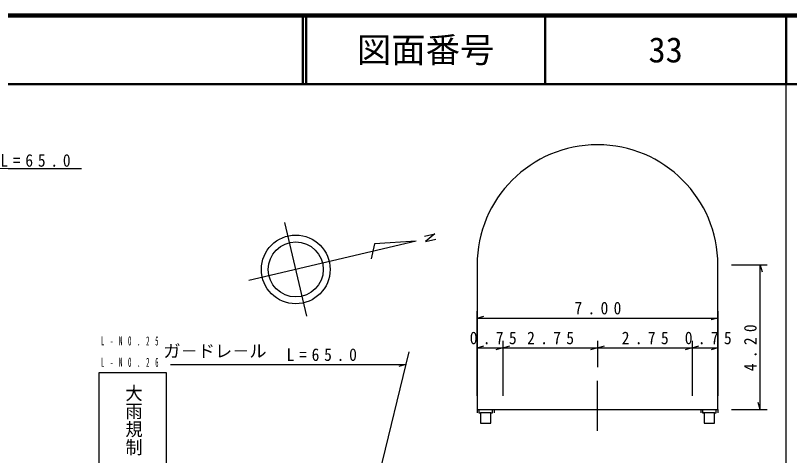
# Model space of a CAD drawing. Units: millimetres, scale not verified. Extents: x 40000 to 680000, y 20000 to 380000.
# Drawn here: x 467005 to 579500, y 315980 to 380000 of the extents above; entities that cross this region are included whole.
import ezdxf
from ezdxf.enums import TextEntityAlignment as Align

# ---------------------------------------------------------------- set-up
doc = ezdxf.new("R2010")
doc.units = ezdxf.units.MM
doc.header["$LTSCALE"] = 1000
for name, color, linetype, lineweight in [('M-BGD', 7, 'Continuous', 25), ('M-TTL', 2, 'Continuous', 140), ('M-TTL-BAND', 7, 'Continuous', 25), ('M-TTL-LINE', 7, 'Continuous', 50)]:
    doc.layers.add(name, color=color, linetype=linetype, lineweight=lineweight)
doc.layers.add('M-TTL-TXT', color=7, linetype='Continuous')
doc.styles.add('@ＭＳ ゴシック', font='')
doc.styles.add('ＭＳ ゴシック', font='')
doc.styles.get('@ＭＳ ゴシック').set_extended_font_data('@MS Gothic')
doc.styles.get('ＭＳ ゴシック').set_extended_font_data('MS Gothic')

msp = doc.modelspace()

# ---------------------------------------------------------------- linework, layer by layer
at = {"layer": 'M-BGD'}
for p, q in [((431112, 357755), (476588, 357755)), ((509338, 336234), (506137, 349863)), ((525261, 347164), (500923, 341448)), ((519191, 346766), (518675, 344590)), ((525261, 347164), (519191, 346766)), ((576243, 343686), (571089, 343686)), ((575243, 322686), (575243, 343686)), ((575243, 343686), (575523, 342686)), ((534089, 324686), (534089, 336988)), ((569089, 336988), (569089, 324686)), ((534089, 335988), (535089, 336268)), ((534089, 335988), (569089, 335988)), ((569089, 335988), (568089, 335708)), ((534089, 331645), (535089, 331925)), ((537839, 332645), (537839, 324686)), ((537839, 331645), (538839, 331925)), ((551589, 332645), (551589, 328837)), ((551589, 331645), (552589, 331925)), ((565339, 332645), (565339, 324686)), ((565339, 331645), (566339, 331925)), ((569089, 332645), (569089, 324686)), ((524196, 331073), (514136, 290130)), ((534089, 331645), (537839, 331645)), ((537839, 331645), (536839, 331365)), ((537839, 331645), (551589, 331645)), ((551589, 331645), (550589, 331365)), ((551589, 331645), (565339, 331645)), ((565339, 331645), (564339, 331365)), ((565339, 331645), (569089, 331645)), ((569089, 331645), (568089, 331365)), ((489558, 329215), (523739, 329215)), ((523739, 329215), (522739, 328935)), ((551589, 319591), (551589, 326837)), ((575243, 322686), (574963, 323686)), ((534089, 322686), (534089, 322186)), ((536089, 322186), (534589, 322186)), ((536589, 322686), (536589, 322186)), ((566589, 322686), (566589, 322186)), ((568589, 322186), (566839, 322186)), ((569089, 322686), (569089, 322186)), ((571089, 322686), (576243, 322686))]:
    msp.add_line(p, q, dxfattribs=at)
for points in [[(526428, 347886), (527930, 348239), (526607, 347105), (528113, 347467)], [(534089, 343686), (534089, 322686), (534339, 322686), (536589, 322686), (537839, 322686), (551589, 322686), (565339, 322686), (566839, 322686), (569089, 322686), (569089, 343686)], [(534339, 322686), (534339, 322186), (534589, 322186), (534589, 320686), (536089, 320686), (536089, 322186), (536339, 322186), (536339, 322686)], [(566839, 322686), (566839, 322186), (567089, 322186), (567089, 320686), (568589, 320686), (568589, 322186), (568839, 322186), (568839, 322686)]]:
    msp.add_lwpolyline(points, dxfattribs=at)
msp.add_lwpolyline([(488906, 309936), (479164, 309936), (479164, 328048), (488906, 328048)], close=True, dxfattribs=at)
for radius in [5000, 4000]:
    msp.add_circle((507738, 343049), radius, dxfattribs=at)
msp.add_arc((551589, 343686), 17500, 0, 180, dxfattribs=at)
at = {"layer": 'M-TTL'}
msp.add_line((680000, 380000), (40000, 380000), dxfattribs=at)
at = {"layer": 'M-TTL-BAND'}
msp.add_line((579000, 20000), (579000, 370000), dxfattribs=at)
at = {"layer": 'M-TTL-LINE'}
for p, q in [((508747, 380000), (508747, 370000)), ((509247, 380000), (509247, 370000)), ((543997, 380000), (543997, 370000)), ((579000, 380000), (579000, 370000)), ((40000, 370000), (680000, 370000))]:
    msp.add_line(p, q, dxfattribs=at)

# ---------------------------------------------------------------- texts
at = {"layer": 'M-BGD', "style": 'ＭＳ ゴシック'}
msp.add_text('ガ－ドレ－ル', height=1833, dxfattribs=at).set_placement((488493, 329714), align=Align.BOTTOM_LEFT)
at = {"layer": 'M-BGD', "style": '@ＭＳ ゴシック', "width": 1.05}
msp.add_text('大雨規制', height=1833, rotation=270, dxfattribs=at).set_placement((482732, 326401), align=Align.BOTTOM_LEFT)
at = {"layer": 'M-BGD', "attachment_point": 7, "style": 'ＭＳ ゴシック'}
for s, insert, char_height in [('\\T1.62;\\W0.9;L=65.0', (464802, 357971), 1833), ('\\T1.69;\\W0.9;7.00', (548245, 336488), 1833), ('\\T2.71;\\W0.45;L-NO.25', (479425, 331972), 1320), ('\\T1.69;\\W0.9;0.75', (533027, 332145), 1833), ('\\T1.69;\\W0.9;2.75', (541370, 332145), 1833), ('\\T1.69;\\W0.9;2.75', (555120, 332145), 1833), ('\\T1.69;\\W0.9;0.75', (564277, 332145), 1833), ('\\T1.62;\\W0.9;L=65.0', (506408, 329714), 1833), ('\\T2.71;\\W0.45;L-NO.26', (479425, 328864), 1320)]:
    msp.add_mtext(s, dxfattribs=dict(at, insert=insert, char_height=char_height))
at = {"layer": 'M-BGD', "insert": (574743, 328249), "char_height": 1833, "attachment_point": 7, "rotation": 90, "style": 'ＭＳ ゴシック'}
msp.add_mtext('\\T1.69;\\W0.9;4.20', dxfattribs=at)
at = {"layer": 'M-TTL-TXT', "style": 'ＭＳ ゴシック'}
for s, p in [('図面番号', (526622, 375000)), ('33', (561497, 375000))]:
    msp.add_text(s, height=3666, dxfattribs=at).set_placement(p, align=Align.MIDDLE_CENTER)

doc.saveas('drawing.dxf')
